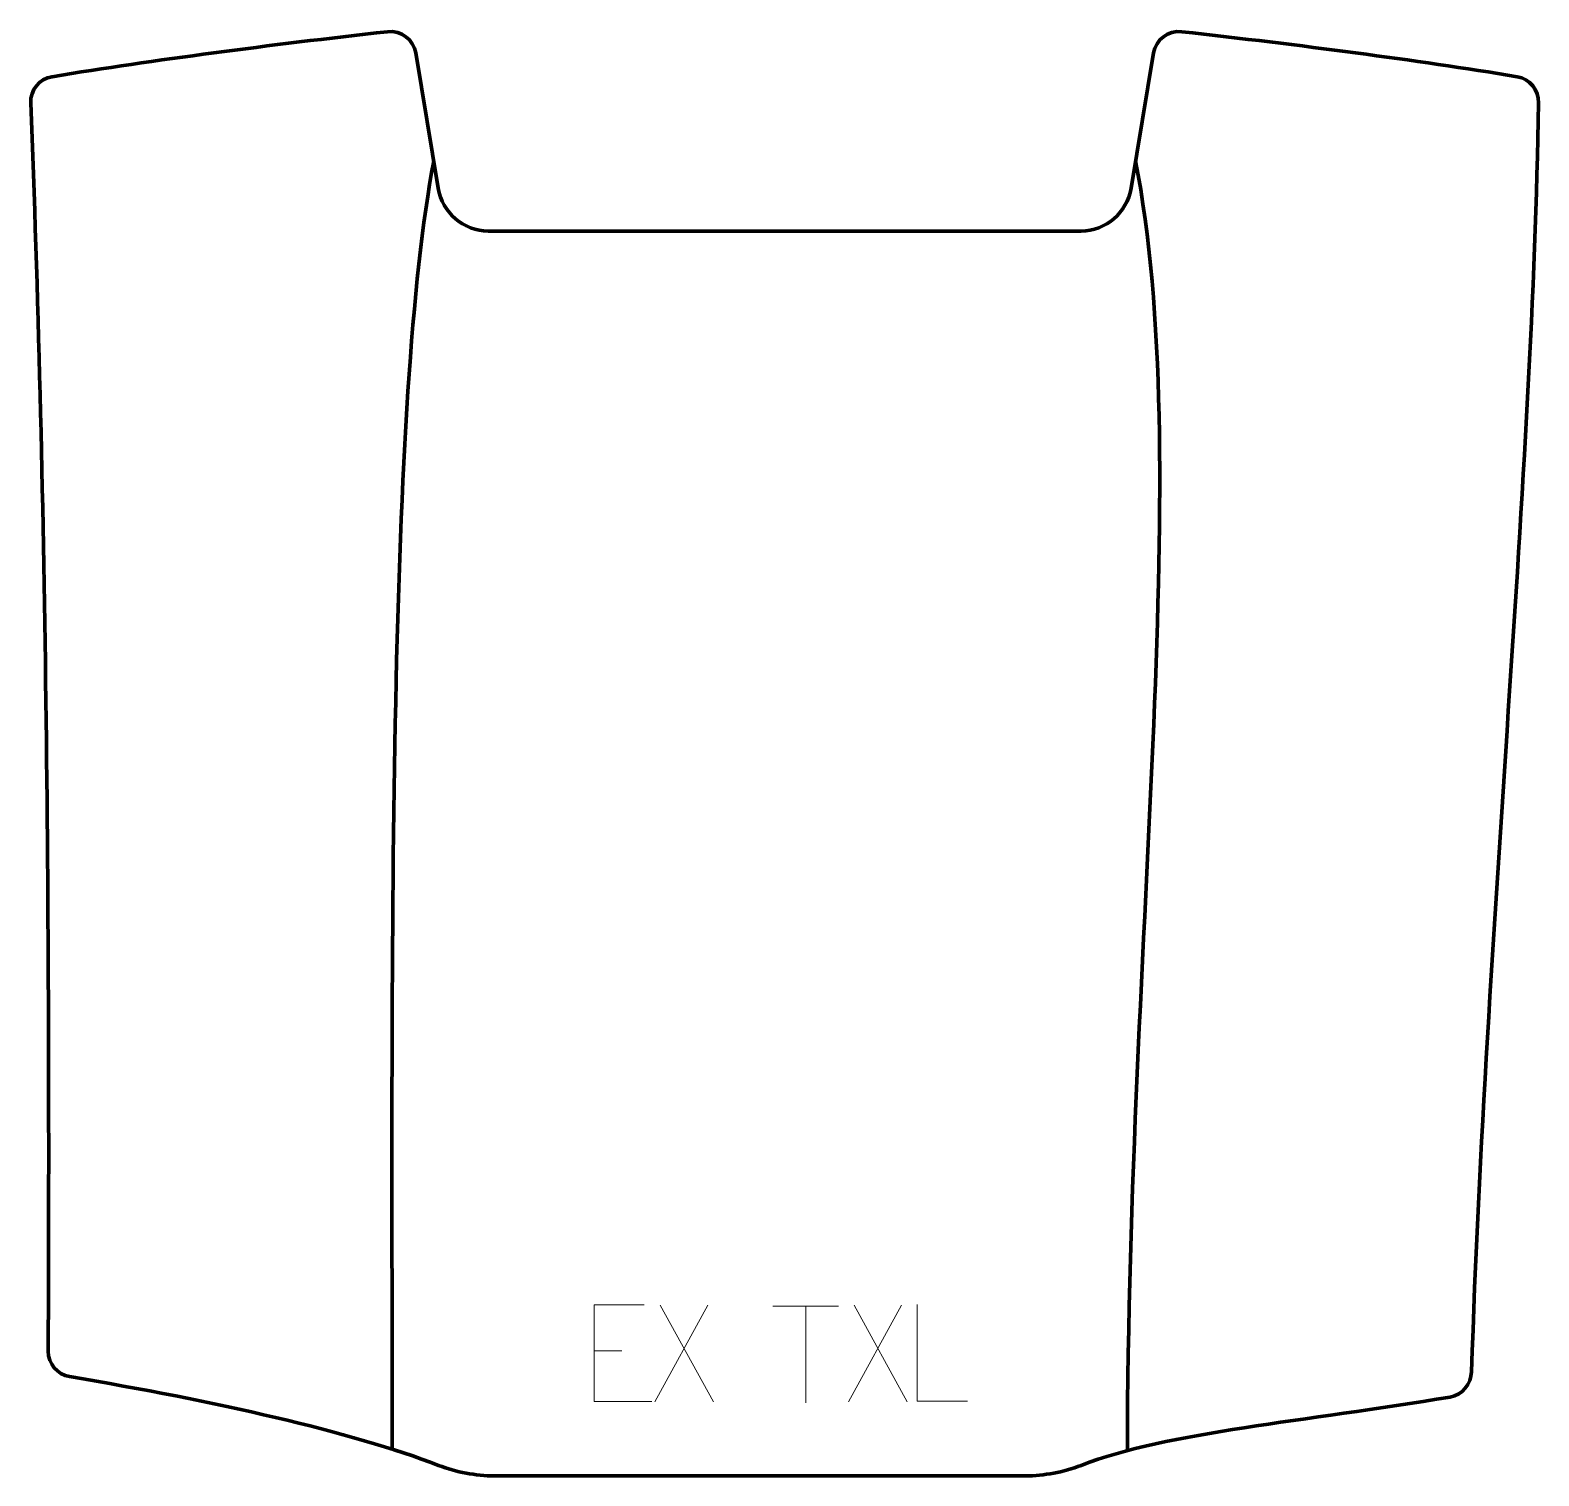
# Model space of a CAD drawing. Header units: millimetres. Extents: x -195 to 195, y -186 to 187.
import ezdxf

# ---------------------------------------------------------------- set-up
doc = ezdxf.new("R2010")
doc.units = ezdxf.units.MM
doc.header["$MEASUREMENT"] = 0
for name, color, linetype in [('layer 1', 7, 'Continuous'), ('layer 2', 7, 'Continuous'), ('layer 3', 7, 'Continuous')]:
    doc.layers.add(name, color=color, linetype=linetype)

msp = doc.modelspace()

# ---------------------------------------------------------------- linework, layer by layer
at = {"layer": 'layer 1', "color": 250, "lineweight": 9}
for points, knots in [([(-36.2985, -142.3562), (-36.2985, -142.3562), (-49.1724, -142.3562), (-49.1724, -142.3562), (-49.1724, -142.3562), (-49.1724, -142.3562), (-49.1724, -167.3098), (-49.1724, -167.3098), (-49.1724, -167.3098), (-49.1724, -167.3098), (-34.3066, -167.3098), (-34.3066, -167.3098)], [0, 0, 0, 0, 0.25, 0.25, 0.25, 0.25, 0.5, 0.5, 0.5, 0.5, 1, 1, 1, 1]), ([(47.1968, -167.2425), (47.1968, -167.2425), (34.2477, -167.2425), (34.2477, -167.2425), (34.2477, -167.2425), (34.2477, -167.2425), (34.2477, -142.2889), (34.2477, -142.2889)], [0, 0, 0, 0, 0.33333333, 0.33333333, 0.33333333, 0.33333333, 1, 1, 1, 1])]:
    msp.add_open_spline(points, degree=3, knots=knots, dxfattribs=at)
for points in [[(-19.8051, -142.4647), (-19.8051, -142.4647), (-33.5457, -167.3605), (-33.5457, -167.3605)], [(-32.0911, -142.4647), (-32.0911, -142.4647), (-18.3505, -167.4182), (-18.3505, -167.4182)], [(-3.0491, -142.7235), (-3.0491, -142.7235), (13.9381, -142.7235), (13.9381, -142.7235)], [(5.4447, -167.6535), (5.4447, -167.6535), (5.4447, -142.7), (5.4447, -142.7)], [(30.1949, -142.4647), (30.1949, -142.4647), (16.4543, -167.3605), (16.4543, -167.3605)], [(17.9089, -142.4647), (17.9089, -142.4647), (31.6495, -167.4182), (31.6495, -167.4182)], [(-49.1724, -154.2359), (-49.1724, -154.2359), (-42.0043, -154.2359), (-42.0043, -154.2359)]]:
    msp.add_open_spline(points, degree=3, dxfattribs=at)
at = {"layer": 'layer 2', "color": 12, "lineweight": 200}
msp.add_open_spline([(76.5255, 134.9776), (82.9277, 135.0411), (88.3616, 139.6904), (89.4143, 146.0061), (89.4143, 146.0061), (89.4143, 146.0061), (95.2443, 180.9855), (95.2443, 180.9855), (95.2443, 180.9855), (95.8211, 184.4469), (99.0081, 186.85), (102.496, 186.4588), (102.496, 186.4588), (133.3005, 183.0019), (162.5352, 179.205), (189.1223, 174.8341), (189.1223, 174.8341), (192.4098, 174.2936), (194.693, 171.3853), (194.6376, 168.0537), (194.6376, 168.0537), (193.005, 70.505), (181.1972, -43.8405), (177.3131, -159.6042), (177.3131, -159.6042), (177.2048, -162.8346), (174.9989, -165.6074), (171.8115, -166.1447), (171.8115, -166.1447), (134.5063, -172.4368), (99.1478, -175.0887), (76.5252, -183.791), (76.5252, -183.791), (71.9292, -185.5588), (67.0577, -186.4996), (62.1332, -186.4996), (62.1332, -186.4996), (62.1332, -186.4996), (-74.9311, -186.4996), (-74.9311, -186.4996), (-74.9311, -186.4996), (-79.8556, -186.4996), (-84.7271, -185.5588), (-89.3231, -183.791), (-89.3231, -183.791), (-111.9453, -175.0887), (-147.3042, -167.1572), (-184.6094, -160.865), (-184.6094, -160.865), (-187.7964, -160.3277), (-190.1254, -157.5567), (-190.111, -154.3245), (-190.111, -154.3245), (-189.5882, -38.581), (-190.6991, 70.4948), (-194.6322, 168.0537), (-194.6322, 168.0537), (-194.7662, 171.3828), (-192.4047, 174.2936), (-189.1168, 174.8341), (-189.1168, 174.8341), (-162.5298, 179.205), (-133.2954, 183.0019), (-102.4909, 186.4588), (-102.4909, 186.4588), (-99.0029, 186.85), (-95.8156, 184.4469), (-95.2388, 180.9855), (-95.2388, 180.9855), (-95.2388, 180.9855), (-89.4088, 146.0061), (-89.4088, 146.0061), (-89.4088, 146.0061), (-88.3561, 139.6904), (-82.9226, 135.0411), (-76.5201, 134.9776), (-76.5201, 134.9776), (-76.5201, 134.9776), (76.5255, 134.9776), (76.5255, 134.9776)], degree=3, knots=[0, 0, 0, 0, 0.04761905, 0.04761905, 0.04761905, 0.04761905, 0.0952381, 0.0952381, 0.0952381, 0.0952381, 0.14285714, 0.14285714, 0.14285714, 0.14285714, 0.19047619, 0.19047619, 0.19047619, 0.19047619, 0.23809524, 0.23809524, 0.23809524, 0.23809524, 0.28571429, 0.28571429, 0.28571429, 0.28571429, 0.33333333, 0.33333333, 0.33333333, 0.33333333, 0.38095238, 0.38095238, 0.38095238, 0.38095238, 0.42857143, 0.42857143, 0.42857143, 0.42857143, 0.47619048, 0.47619048, 0.47619048, 0.47619048, 0.52380952, 0.52380952, 0.52380952, 0.52380952, 0.57142857, 0.57142857, 0.57142857, 0.57142857, 0.61904762, 0.61904762, 0.61904762, 0.61904762, 0.66666667, 0.66666667, 0.66666667, 0.66666667, 0.71428571, 0.71428571, 0.71428571, 0.71428571, 0.76190476, 0.76190476, 0.76190476, 0.76190476, 0.80952381, 0.80952381, 0.80952381, 0.80952381, 0.85714286, 0.85714286, 0.85714286, 0.85714286, 0.9047619, 0.9047619, 0.9047619, 0.9047619, 1, 1, 1, 1], dxfattribs=at)
at = {"layer": 'layer 3', "color": 142, "lineweight": 211}
for points in [[(-90.5833, 153.0527), (-102.3199, 91.1462), (-101.4972, -46.7374), (-101.2771, -179.7187)], [(90.5888, 153.0527), (105.6757, 75.9245), (88.6996, -46.7374), (88.4795, -179.7187)]]:
    msp.add_open_spline(points, degree=3, dxfattribs=at)

doc.saveas('drawing.dxf')
